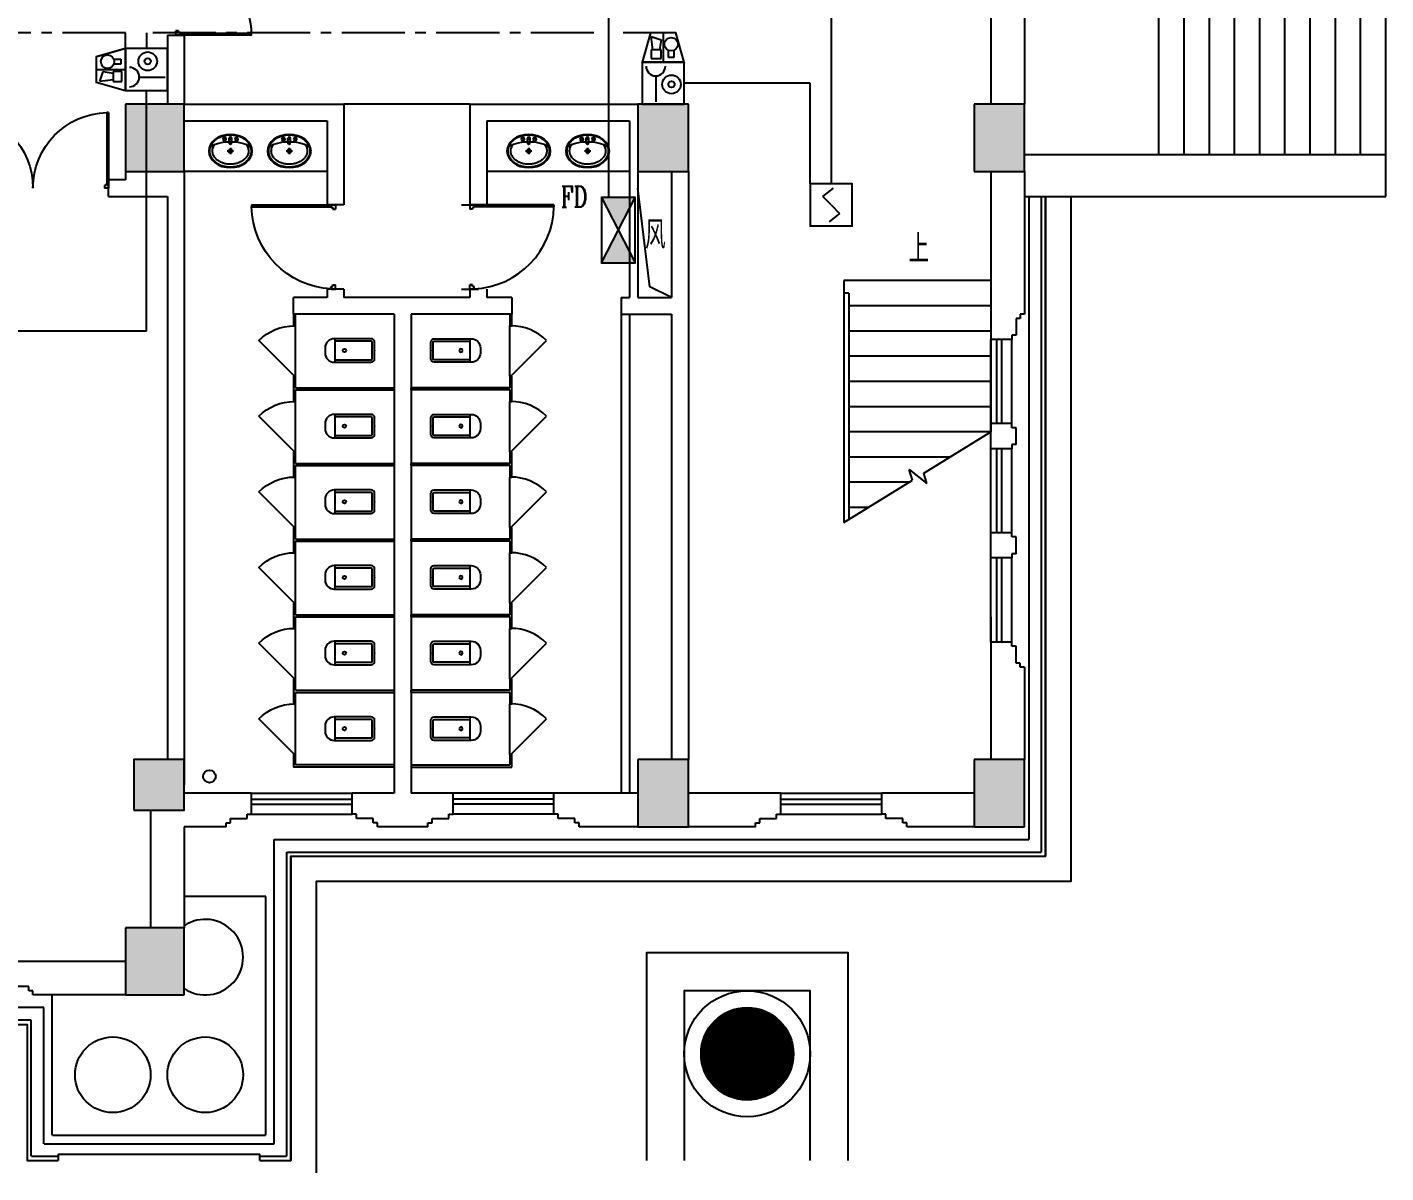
# Model space of a CAD drawing. Extents: x 190999 to 918899, y -200814 to 215286.
# Drawn here: x 626215 to 642385, y 119470 to 133102 of the extents above; entities that cross this region are included whole.
import ezdxf

# ---------------------------------------------------------------- set-up
doc = ezdxf.new("R2010")
doc.units = 0
doc.header["$LTSCALE"] = 1000
doc.header["$MEASUREMENT"] = 0
doc.linetypes.add('CENTER2', pattern=[1.125, 0.75, -0.125, 0.125, -0.125])
for name, color, linetype in [('00-EQUIP', 3, 'Continuous'), ('00-WIRE-4', 6, 'Continuous'), ('A-卫生间', 250, 'Continuous'), ('A-墙线', 2, 'Continuous'), ('A-外包装修', 250, 'Continuous'), ('A-外窗', 145, 'Continuous'), ('A-门', 167, 'Continuous'), ('COLUMN', 2, 'Continuous'), ('DIM_SYMB', 3, 'Continuous'), ('PUB_HATCH', 250, 'Continuous'), ('PUB_TEXT', 7, 'Continuous'), ('STAIR', 5, 'Continuous'), ('屋面排水', 4, 'Continuous'), ('房间名称', 7, 'Continuous'), ('暖通-风-说明', 3, 'Continuous'), ('洞口线', 165, 'Continuous'), ('雨水管', 151, 'Continuous')]:
    doc.layers.add(name, color=color, linetype=linetype)
doc.styles.add('_TCH_DIM', font='SIMPLEX', dxfattribs={"bigfont": 'GBCBIG'})
doc.styles.add('HZ-ZGBZ', font='romanc.shx', dxfattribs={"width": 0.65})
doc.styles.get("Standard").update_dxf_attribs({"font": 'simhei.ttf'})

# ---------------------------------------------------------------- blocks, each defined once
blk = doc.blocks.new('手盆')
at = {"layer": 'A-卫生间'}
for p, q in [((113, 12), (46, 16)), ((160, 0), (235, 0)), ((198, -37), (198, 38)), ((113, -11), (46, -16))]:
    blk.add_line(p, q, dxfattribs=at)
for centre, major_axis, ratio, start_param, end_param in [((198, 0), (0, 259), 0.763797, 3.141593, 9.424778), ((194, 0), (0, 259), 0.413212, 0.351725, 1.519021), ((106, 0), (0, 13.9), 0.9, 3.760941, 5.663837), ((194, 0), (0, 259), 0.413212, 1.620217, 2.789865)]:
    blk.add_ellipse(centre, major_axis=major_axis, ratio=ratio, start_param=start_param, end_param=end_param, dxfattribs=at)
for centre, major_axis in [((46, 0), (0, 15.8)), ((56, 71), (0, 20.6)), ((56, 71), (0, 15.6)), ((198, 0), (0, 23.4)), ((56, -71), (0, 20.6)), ((56, -71), (0, 15.6))]:
    blk.add_ellipse(centre, major_axis=major_axis, ratio=0.9, dxfattribs=at)
for points, knots in [([(198, -249), (204, -249), (211, -249), (228, -246), (239, -243), (260, -236), (270, -231), (290, -218), (299, -211), (317, -194), (325, -185), (340, -164), (347, -153), (360, -129), (365, -116), (374, -90), (378, -76), (383, -48), (385, -34), (387, -5), (387, 9), (385, 38), (383, 52), (377, 80), (373, 94), (364, 120), (358, 133), (345, 156), (338, 167), (323, 187), (314, 197), (296, 213), (287, 220), (267, 232), (257, 237), (236, 244), (225, 247), (204, 249), (193, 249), (171, 247), (161, 245), (140, 237), (129, 232), (110, 221), (100, 213), (82, 197), (74, 188), (58, 168), (51, 157), (38, 133), (32, 121), (23, 95), (19, 81), (13, 53), (11, 39), (9, 10), (9, -4), (10, -33), (12, -47), (18, -75), (21, -89), (30, -115), (36, -128), (48, -152), (55, -163), (70, -184), (78, -193), (96, -210), (105, -218), (125, -230), (135, -235), (156, -243), (167, -246), (184, -249), (191, -249), (198, -249)], [0, 0, 0, 0, 0.105369, 0.105369, 0.278747, 0.278747, 0.452125, 0.452125, 0.625504, 0.625504, 0.798882, 0.798882, 0.97226, 0.97226, 1.145639, 1.145639, 1.319017, 1.319017, 1.492395, 1.492395, 1.665774, 1.665774, 1.839152, 1.839152, 2.01253, 2.01253, 2.185909, 2.185909, 2.359287, 2.359287, 2.532665, 2.532665, 2.706044, 2.706044, 2.879422, 2.879422, 3.0528, 3.0528, 3.226179, 3.226179, 3.399557, 3.399557, 3.572935, 3.572935, 3.746313, 3.746313, 3.919692, 3.919692, 4.09307, 4.09307, 4.266448, 4.266448, 4.439827, 4.439827, 4.613205, 4.613205, 4.786583, 4.786583, 4.959962, 4.959962, 5.13334, 5.13334, 5.306718, 5.306718, 5.480097, 5.480097, 5.653475, 5.653475, 5.826853, 5.826853, 6.000232, 6.000232, 6.17361, 6.17361, 6.283185, 6.283185, 6.283185, 6.283185]), ([(119, -185), (121, -187), (123, -188), (130, -193), (135, -196), (146, -202), (152, -205), (163, -209), (169, -210), (180, -213), (186, -214), (194, -214), (196, -214), (198, -214), (204, -214), (209, -214), (222, -212), (229, -210), (241, -206), (245, -204), (254, -200), (259, -197), (269, -191), (275, -187), (286, -178), (291, -173), (300, -162), (304, -158), (314, -145), (319, -137), (327, -123), (329, -118), (334, -107), (336, -101), (341, -89), (343, -83), (346, -71), (348, -64), (351, -49), (352, -40), (354, -22), (355, -13), (355, 5), (355, 14), (354, 32), (352, 41), (349, 58), (348, 66), (343, 81), (341, 89), (335, 104), (332, 111), (326, 125), (322, 132), (314, 144), (310, 150), (301, 162), (296, 167), (287, 177), (281, 181), (272, 189), (267, 192), (256, 199), (250, 202), (238, 207), (233, 209), (223, 211), (217, 212), (205, 214), (198, 214), (186, 213), (181, 213), (171, 211), (166, 210), (151, 205), (141, 200), (128, 191), (123, 188), (119, 185)], [5.740897, 5.740897, 5.740897, 5.740897, 5.780874, 5.780874, 5.896829, 5.896829, 6.012784, 6.012784, 6.128739, 6.128739, 6.240697, 6.240697, 6.283185, 6.283185, 6.283185, 6.399826, 6.399826, 6.5409, 6.5409, 6.634, 6.634, 6.7271, 6.7271, 6.852188, 6.852188, 6.977276, 6.977276, 7.077377, 7.077377, 7.229977, 7.229977, 7.317389, 7.317389, 7.404801, 7.404801, 7.497094, 7.497094, 7.589386, 7.589386, 7.712334, 7.712334, 7.835281, 7.835281, 7.958228, 7.958228, 8.081175, 8.081175, 8.194983, 8.194983, 8.30879, 8.30879, 8.422598, 8.422598, 8.537599, 8.537599, 8.6526, 8.6526, 8.767602, 8.767602, 8.884432, 8.884432, 8.982435, 8.982435, 9.119467, 9.119467, 9.224191, 9.224191, 9.328914, 9.328914, 9.470087, 9.470087, 9.571187, 9.571187, 9.672288, 9.672288, 9.874489, 9.874489, 9.967059, 9.967059, 9.967059, 9.967059])]:
    blk.add_open_spline(points, degree=3, knots=knots, dxfattribs=at)
blk.add_point((46, 0), dxfattribs=at)
blk = doc.blocks.new('m1800')
at = {"layer": 'A-墙线'}
for p, q in [((-900, -100), (-900, 100)), ((900, -100), (900, 100))]:
    blk.add_line(p, q, dxfattribs=at)
at = {"layer": 'A-门'}
for p, q in [((-900, 900), (-900, 0)), ((-900, 900), (-880, 900)), ((-880, 900), (-880, 50)), ((880, 900), (880, 50)), ((900, 900), (880, 900)), ((900, 900), (900, 0)), ((-900, 50), (-870, 50)), ((-900, 0), (-850, 0)), ((-870, 50), (-870, 30)), ((-870, 30), (-850, 30)), ((-850, 30), (-850, 0)), ((850, 30), (850, 0)), ((870, 30), (850, 30)), ((900, 0), (850, 0)), ((870, 50), (870, 30)), ((900, 50), (870, 50))]:
    blk.add_line(p, q, dxfattribs=at)
for centre, start, end in [((-900, 0), 0, 88.7267), ((900, 0), 91.2733, 180)]:
    blk.add_arc(centre, 900, start, end, dxfattribs=at)
blk = doc.blocks.new('m1000')
at = {"layer": 'A-墙线'}
for p, q in [((0, 0), (0, 200)), ((1000, 0), (1000, 200))]:
    blk.add_line(p, q, dxfattribs=at)
at = {"layer": 'A-门'}
for p, q in [((0, 1100), (0, 100)), ((0, 1100), (20, 1100)), ((20, 1100), (20, 150)), ((0, 150), (30, 150)), ((0, 100), (50, 100)), ((30, 150), (30, 130)), ((30, 130), (50, 130)), ((50, 130), (50, 100)), ((950, 130), (950, 100)), ((970, 130), (950, 130)), ((1000, 100), (950, 100)), ((970, 150), (970, 130)), ((1000, 150), (970, 150)), ((1000, 150), (1000, 100))]:
    blk.add_line(p, q, dxfattribs=at)
blk.add_arc((0, 100), 1000, 2.866, 88.854, dxfattribs=at)
blk = doc.blocks.new('_YZH')
blk.add_circle((0, 0), 0.5)
at = {"layer": 'PUB_HATCH', "const_width": 0.5}
blk.add_lwpolyline([(-0.25, 0, 1), (0.25, 0, 1)], format="xyb", close=True, dxfattribs=at)
blk = doc.blocks.new('_FZH')
blk.add_lwpolyline([(-0.5, -0.5), (0.5, -0.5), (0.5, 0.5), (-0.5, 0.5)], close=True)
at = {"layer": 'PUB_HATCH'}
blk.add_solid([(-0.5, -0.5), (0.5, -0.5), (-0.5, 0.5), (0.5, 0.5)], dxfattribs=at)
blk = doc.blocks.new('$lvtry$00000200')
for p, q in [((-140, -40, 0), (-140, -480, 0)), ((-110, -40, 0), (-110, -470, 0)), ((100, 0, 0), (-100, 0, 0)), ((100, -30, 0), (-100, -30, 0)), ((110, -470, 0), (110, -40, 0)), ((140, -480, 0), (140, -40, 0)), ((140, -470, 0), (-140, -470, 0)), ((-30, -590, 0), (30, -590, 0))]:
    blk.add_line(p, q)
blk.add_circle((0, -359, 0), 20)
for centre, radius, start, end in [((-100, -40, 0), 40, 90, 180), ((-100, -40, 0), 10, 90, 180), ((100, -40, 0), 40, 0, 90), ((100, -40, 0), 10, 0, 90), ((-30, -480, 0), 110, 180, 270), ((30, -480, 0), 110, 270, 0)]:
    blk.add_arc(centre, radius, start, end)
blk.add_point((0, 0))
blk = doc.blocks.new('$DorLib2D$00000114')
at = {"color": 0}
blk.add_line((0.5, 0), (-0.207, 0.707), dxfattribs=at)
blk.add_arc((0.5, 0), 1, 135, 180, dxfattribs=at)
blk = doc.blocks.new('_LINKPT1')
at = {"color": 0}
blk.add_line((0, 0), (0, 0), dxfattribs=at)
blk = doc.blocks.new('3S1KCGW2')
for p, q in [((0.5, 0.5), (-0.5, 0.5)), ((-0.5, 0.5), (-0.5, -0.5)), ((-0.2, 0.2), (0.05, 0.4)), ((0.5, -0.5), (0.5, 0.5)), ((0, 0), (-0.2, 0.2)), ((0, 0), (0.2, -0.2)), ((0.2, -0.2), (-0.05, -0.4)), ((-0.5, -0.5), (0.5, -0.5))]:
    blk.add_line(p, q)
at = {"const_width": 0.04, "flags": 128}
blk.add_lwpolyline([(-0.5, -0.5), (-0.5, 0.5), (0.5, 0.5), (0.5, -0.5)], close=True, dxfattribs=at)
at = {"xscale": 0.002, "yscale": 0.002, "zscale": 0.002}
for p in [(0, 0.5), (-0.5, 0), (0.5, 0), (0, -0.5)]:
    blk.add_blockref('_LINKPT1', p, dxfattribs=at)
at = {"flags": 9}
blk.add_attdef('A', (0, 0), '', height=0.00002, dxfattribs=at)
blk = doc.blocks.new('3T1W6ZCM')
for p, q in [((0.5, 0.5), (-0.5, 0.5)), ((-0.5, 0.5), (-0.5, -0.5)), ((0.5, -0.5), (0.5, 0.5)), ((-0.178, 0.172), (-0.178, -0.443)), ((-0.5, -0.5), (0.5, -0.5))]:
    blk.add_line(p, q)
at = {"const_width": 0.04}
blk.add_lwpolyline([(-0.5, 0.5), (-0.5, -0.5), (0.5, -0.5), (0.5, 0.5)], close=True, dxfattribs=at)
for radius in [0.222, 0.074]:
    blk.add_circle((0.197, -0.03), radius)
blk.add_arc((-0.178, 0.403), 0.231, 180, 0)
at = {"xscale": 0.002, "yscale": 0.002, "zscale": 0.002}
for p in [(0, 0.5), (-0.5, 0), (0.5, 0), (0, -0.5)]:
    blk.add_blockref('_LINKPT1', p, dxfattribs=at)
at = {"flags": 9}
blk.add_attdef('A', (0, 0), '', height=0.00002, dxfattribs=at)
blk = doc.blocks.new('6A2OE7N0')
for p, q in [((-0.3, 0.35), (-0.5, -0.35)), ((0.3, 0.35), (-0.3, 0.35)), ((0, 0.35), (0, -0.35)), ((0.5, -0.35), (0.3, 0.35)), ((-0.246, -0.061), (-0.286, 0.259)), ((-0.286, 0.259), (-0.046, 0.179)), ((-0.046, 0.179), (-0.086, -0.061)), ((-0.286, -0.061), (-0.286, -0.261)), ((-0.046, -0.061), (-0.286, -0.061)), ((-0.286, -0.261), (-0.046, -0.261)), ((-0.046, -0.261), (-0.046, -0.061)), ((0.13, -0.244), (0.13, -0.072)), ((0.25, -0.244), (0.13, -0.244)), ((0.25, -0.072), (0.25, -0.244)), ((-0.5, -0.35), (0.5, -0.35))]:
    blk.add_line(p, q)
at = {"const_width": 0.04, "flags": 128}
blk.add_lwpolyline([(-0.5, -0.35), (-0.3, 0.35), (0.3, 0.35), (0.5, -0.35)], close=True, dxfattribs=at)
blk.add_circle((0.19, 0.076), 0.16)
at = {"xscale": 0.002, "yscale": 0.002, "zscale": 0.002}
for p in [(0, 0.35), (-0.4, 0), (0.4, 0), (0, -0.35)]:
    blk.add_blockref('_LINKPT1', p, dxfattribs=at)
at = {"flags": 9}
blk.add_attdef('A', (0, 0), '', height=0.00002, dxfattribs=at)
blk = doc.blocks.new('6H2KALM6')
for p, q in [((-0.78, 0.4), (0.78, -0.4)), ((0.78, 0.4), (-0.78, -0.4)), ((0.78, 0.4), (-0.78, 0.4)), ((-0.78, 0.4), (-0.78, -0.4)), ((0.78, -0.4), (0.78, 0.4)), ((-0.78, -0.4), (0.78, -0.4))]:
    blk.add_line(p, q)
at = {"const_width": 0.04}
blk.add_lwpolyline([(-0.78, 0.4), (-0.78, -0.4), (0.78, -0.4), (0.78, 0.4)], close=True, dxfattribs=at)
for points in [[(-0.78, 0.4), (0, 0), (-0.78, -0.4)], [(0.78, 0.4), (0, 0), (0.78, -0.4)]]:
    blk.add_solid(points)
at = {"xscale": 0.002, "yscale": 0.002, "zscale": 0.002}
for p in [(0, 0.4), (-0.78, 0), (0.78, 0), (0, -0.4)]:
    blk.add_blockref('_LINKPT1', p, dxfattribs=at)
at = {"flags": 9}
blk.add_attdef('A', (0, 0), '', height=0.00002, dxfattribs=at)

msp = doc.modelspace()

# ---------------------------------------------------------------- hatches: boundary and pattern name
at = {"layer": 'PUB_HATCH'}
for points in [[(627384.6, 131386.5), (628084.6, 131386.5), (628084.6, 132186.5), (627384.6, 132186.5)], [(633484.6, 131386.5), (634084.6, 131386.5), (634084.6, 132186.5), (633484.6, 132186.5)], [(637484.6, 131386.5), (638084.6, 131386.5), (638084.6, 132186.5), (637484.6, 132186.5)], [(633484.6, 123586.5), (634084.6, 123586.5), (634084.6, 124386.5), (633484.6, 124386.5)], [(637484.6, 123586.5), (638084.6, 123586.5), (638084.6, 124386.5), (637484.6, 124386.5)], [(627384.6, 121586.5), (628084.6, 121586.5), (628084.6, 122386.5), (627384.6, 122386.5)]]:
    msp.add_hatch(color=256, dxfattribs=at).paths.add_polyline_path(points)

# ---------------------------------------------------------------- linework, layer by layer
at = {"layer": '00-WIRE-4'}
for p, q in [((635784.6, 135386.5), (635784.6, 131236.5)), ((633134.6, 135136.5), (633134.6, 131081.5)), ((627384.6, 132847.4), (627384.6, 133036.5)), ((627634.6, 133036.5), (627634.6, 132847.4)), ((635534.6, 132436.5), (634034.6, 132436.5)), ((635534.6, 131236.5), (635534.6, 132436.5)), ((627634.6, 129486.5), (627634.6, 132347.4)), ((627634.6, 129486.5), (624024.4, 129486.5))]:
    msp.add_line(p, q, dxfattribs=at)
at = {"layer": '00-WIRE-4', "linetype": 'CENTER2'}
for p, q in [((627384.6, 133036.5), (624684.6, 133036.5)), ((632959.6, 133036.5), (627634.6, 133036.5)), ((633634.6, 133036.5), (633309.6, 133036.5))]:
    msp.add_line(p, q, dxfattribs=at)
at = {"layer": 'A-卫生间'}
for p, q in [((631484.6, 132186.5), (629984.6, 132186.5)), ((629784.6, 131386.5), (628084.6, 131386.5)), ((633384.6, 131386.5), (631684.6, 131386.5)), ((629384.6, 129686.5), (629384.6, 129549)), ((629409.6, 129686.5), (629384.6, 129686.5)), ((629409.6, 129549), (629409.6, 129686.5)), ((631959.6, 129686.5), (631959.6, 129549)), ((631984.6, 129686.5), (631959.6, 129686.5)), ((631984.6, 129549), (631984.6, 129686.5)), ((633284.6, 129686.5), (633284.6, 123986.5)), ((633384.6, 129686.5), (633384.6, 123986.5)), ((629384.6, 129549), (629409.6, 129549)), ((631959.6, 129549), (631984.6, 129549)), ((629409.6, 128949), (629384.6, 128949)), ((629384.6, 128949), (629384.6, 128786.5)), ((629409.6, 128811.5), (629409.6, 128949)), ((631984.6, 128949), (631959.6, 128949)), ((631959.6, 128949), (631959.6, 128811.5)), ((631984.6, 128786.5), (631984.6, 128949)), ((629384.6, 128786.5), (629384.6, 128649)), ((629409.6, 128811.5), (630584.6, 128811.5)), ((629409.6, 128649), (629409.6, 128786.5)), ((629409.6, 128786.5), (630584.6, 128786.5)), ((630584.6, 128811.5), (630584.6, 128786.5)), ((631959.6, 128811.5), (630784.6, 128811.5)), ((630784.6, 128786.5), (630784.6, 128811.5)), ((631959.6, 128786.5), (630784.6, 128786.5)), ((631959.6, 128786.5), (631959.6, 128649)), ((631984.6, 128649), (631984.6, 128786.5)), ((629384.6, 128649), (629409.6, 128649)), ((631959.6, 128649), (631984.6, 128649)), ((629409.6, 128049), (629384.6, 128049)), ((629384.6, 128049), (629384.6, 127886.5)), ((629409.6, 127911.5), (629409.6, 128049)), ((629409.6, 127911.5), (630584.6, 127911.5)), ((630584.6, 127911.5), (630584.6, 127886.5)), ((631959.6, 127911.5), (630784.6, 127911.5)), ((630784.6, 127886.5), (630784.6, 127911.5)), ((631984.6, 128049), (631959.6, 128049)), ((631959.6, 128049), (631959.6, 127911.5)), ((631984.6, 127886.5), (631984.6, 128049)), ((629384.6, 127886.5), (629384.6, 127749)), ((629384.6, 127749), (629409.6, 127749)), ((629409.6, 127749), (629409.6, 127886.5)), ((629409.6, 127886.5), (630584.6, 127886.5)), ((631959.6, 127886.5), (630784.6, 127886.5)), ((631959.6, 127886.5), (631959.6, 127749)), ((631959.6, 127749), (631984.6, 127749)), ((631984.6, 127749), (631984.6, 127886.5)), ((629409.6, 127149), (629384.6, 127149)), ((629384.6, 127149), (629384.6, 126986.5)), ((629409.6, 127011.5), (629409.6, 127149)), ((631984.6, 127149), (631959.6, 127149)), ((631959.6, 127149), (631959.6, 127011.5)), ((631984.6, 126986.5), (631984.6, 127149)), ((629384.6, 126986.5), (629384.6, 126849)), ((629409.6, 127011.5), (630584.6, 127011.5)), ((629409.6, 126986.5), (630584.6, 126986.5)), ((629409.6, 126849), (629409.6, 126986.5)), ((630584.6, 127011.5), (630584.6, 126986.5)), ((631959.6, 127011.5), (630784.6, 127011.5)), ((630784.6, 126986.5), (630784.6, 127011.5)), ((631959.6, 126986.5), (630784.6, 126986.5)), ((631959.6, 126986.5), (631959.6, 126849)), ((631984.6, 126849), (631984.6, 126986.5)), ((629384.6, 126849), (629409.6, 126849)), ((631959.6, 126849), (631984.6, 126849)), ((629409.6, 126249), (629384.6, 126249)), ((629384.6, 126249), (629384.6, 126086.5)), ((629409.6, 126111.5), (629409.6, 126249)), ((631984.6, 126249), (631959.6, 126249)), ((631959.6, 126249), (631959.6, 126111.5)), ((631984.6, 126086.5), (631984.6, 126249)), ((629384.6, 126086.5), (629384.6, 125949)), ((629409.6, 126111.5), (630584.6, 126111.5)), ((629409.6, 126086.5), (630584.6, 126086.5)), ((629409.6, 125949), (629409.6, 126086.5)), ((630584.6, 126111.5), (630584.6, 126086.5)), ((631959.6, 126111.5), (630784.6, 126111.5)), ((630784.6, 126086.5), (630784.6, 126111.5)), ((631959.6, 126086.5), (630784.6, 126086.5)), ((631959.6, 126086.5), (631959.6, 125949)), ((631984.6, 125949), (631984.6, 126086.5)), ((629384.6, 125949), (629409.6, 125949)), ((631959.6, 125949), (631984.6, 125949)), ((629409.6, 125349), (629384.6, 125349)), ((629384.6, 125349), (629384.6, 125186.5)), ((629409.6, 125211.5), (629409.6, 125349)), ((631984.6, 125349), (631959.6, 125349)), ((631959.6, 125349), (631959.6, 125211.5)), ((631984.6, 125186.5), (631984.6, 125349)), ((629384.6, 125186.5), (629384.6, 125049)), ((629409.6, 125211.5), (630584.6, 125211.5)), ((629409.6, 125049), (629409.6, 125186.5)), ((629409.6, 125186.5), (630584.6, 125186.5)), ((630584.6, 125211.5), (630584.6, 125186.5)), ((631959.6, 125211.5), (630784.6, 125211.5)), ((630784.6, 125186.5), (630784.6, 125211.5)), ((631959.6, 125186.5), (630784.6, 125186.5)), ((631959.6, 125186.5), (631959.6, 125049)), ((631984.6, 125049), (631984.6, 125186.5)), ((629384.6, 125049), (629409.6, 125049)), ((631959.6, 125049), (631984.6, 125049)), ((629409.6, 124449), (629384.6, 124449)), ((629384.6, 124449), (629384.6, 124299)), ((629409.6, 124324), (629409.6, 124449)), ((631984.6, 124449), (631959.6, 124449)), ((631959.6, 124449), (631959.6, 124324)), ((631984.6, 124299), (631984.6, 124449)), ((630584.6, 124299), (629384.6, 124299)), ((630584.6, 124324), (629409.6, 124324)), ((630584.6, 124299), (630584.6, 124324)), ((630784.6, 124324), (631959.6, 124324)), ((630784.6, 124324), (630784.6, 124299)), ((630784.6, 124299), (631984.6, 124299))]:
    msp.add_line(p, q, dxfattribs=at)
at = {"layer": 'A-墙线'}
for p, q in [((637684.6, 133586.5), (637684.6, 132186.5)), ((638084.6, 133286.5), (638084.6, 132186.5)), ((627884.6, 133008.3), (627884.6, 132186.5)), ((628084.6, 133008.3), (628084.6, 132186.5)), ((628084.6, 132186.5), (629984.6, 132186.5)), ((629984.6, 132186.5), (629984.6, 130986.5)), ((631484.6, 132186.5), (631484.6, 130986.5)), ((631484.6, 132186.5), (633484.6, 132186.5)), ((628084.6, 131986.5), (629784.6, 131986.5)), ((629784.6, 131986.5), (629784.6, 130986.5)), ((631684.6, 131986.5), (631684.6, 130986.5)), ((631684.6, 131986.5), (633384.6, 131986.5)), ((633384.6, 131986.5), (633384.6, 129886.5)), ((627384.6, 131386.5), (627384.6, 131286.5)), ((628084.6, 131386.5), (628084.6, 124086.5)), ((633484.6, 131386.5), (633484.6, 129886.5)), ((633884.6, 131386.5), (633884.6, 129886.5)), ((634084.6, 131386.5), (634084.6, 124386.5)), ((637684.6, 131386.5), (637684.6, 129386.5)), ((638084.6, 131386.5), (638084.6, 129686.5)), ((627384.6, 131286.5), (627184.6, 131286.5)), ((627184.6, 131086.5), (627884.6, 131086.5)), ((627884.6, 131086.5), (627884.6, 124386.5)), ((629784.6, 129886.5), (629384.6, 129886.5)), ((629384.6, 129686.5), (629384.6, 129886.5)), ((629784.6, 129986.5), (629784.6, 129886.5)), ((629984.6, 129986.5), (629984.6, 129886.5)), ((631484.6, 129886.5), (629984.6, 129886.5)), ((631484.6, 129986.5), (631484.6, 129886.5)), ((631684.6, 129986.5), (631684.6, 129886.5)), ((631984.6, 129886.5), (631684.6, 129886.5)), ((631984.6, 129886.5), (631984.6, 129686.5)), ((633284.6, 129886.5), (633284.6, 129686.5)), ((633284.6, 129886.5), (633384.6, 129886.5)), ((633484.6, 129886.5), (633884.6, 129886.5)), ((630584.6, 129686.5), (629384.6, 129686.5)), ((630584.6, 129686.5), (630584.6, 123986.5)), ((630784.6, 129686.5), (630784.6, 123986.5)), ((631984.6, 129686.5), (630784.6, 129686.5)), ((633284.6, 129686.5), (633884.6, 129686.5)), ((633884.6, 129686.5), (633884.6, 124386.5)), ((638084.6, 129686.5), (638034.6, 129686.5)), ((638034.6, 129686.5), (638034.6, 129636.5)), ((638034.6, 129636.5), (637984.6, 129636.5)), ((637984.6, 129636.5), (637984.6, 129436.5)), ((637934.6, 129386.5), (637684.6, 129386.5)), ((637934.6, 129436.5), (637934.6, 129386.5)), ((637984.6, 129436.5), (637934.6, 129436.5)), ((637684.6, 128086.5), (637684.6, 128386.5)), ((637934.6, 128386.5), (637684.6, 128386.5)), ((637934.6, 128336.5), (637934.6, 128386.5)), ((637984.6, 128336.5), (637934.6, 128336.5)), ((637984.6, 128136.5), (637984.6, 128336.5)), ((637934.6, 128086.5), (637684.6, 128086.5)), ((637934.6, 128136.5), (637934.6, 128086.5)), ((637984.6, 128136.5), (637934.6, 128136.5)), ((637684.6, 126786.5), (637684.6, 127086.5)), ((637934.6, 127086.5), (637684.6, 127086.5)), ((637934.6, 127036.5), (637934.6, 127086.5)), ((637984.6, 127036.5), (637934.6, 127036.5)), ((637984.6, 126836.5), (637984.6, 127036.5)), ((637934.6, 126786.5), (637684.6, 126786.5)), ((637934.6, 126836.5), (637934.6, 126786.5)), ((637984.6, 126836.5), (637934.6, 126836.5)), ((637684.6, 126086.5), (637684.6, 124386.5)), ((637934.6, 125786.5), (637684.6, 125786.5)), ((637934.6, 125736.5), (637934.6, 125786.5)), ((637984.6, 125736.5), (637934.6, 125736.5)), ((637984.6, 125536.5), (637984.6, 125736.5)), ((638034.6, 125536.5), (637984.6, 125536.5)), ((638034.6, 125486.5), (638034.6, 125536.5)), ((638084.6, 125486.5), (638034.6, 125486.5)), ((638084.6, 125486.5), (638084.6, 124386.5)), ((628884.6, 123986.5), (628084.6, 123986.5)), ((628884.6, 123736.5), (628884.6, 123986.5)), ((630584.6, 123986.5), (630084.6, 123986.5)), ((630084.6, 123736.5), (630084.6, 123986.5)), ((631284.6, 123986.5), (630784.6, 123986.5)), ((631284.6, 123736.5), (631284.6, 123986.5)), ((633484.6, 123986.5), (632484.6, 123986.5)), ((632484.6, 123736.5), (632484.6, 123986.5)), ((635184.6, 123986.5), (634084.6, 123986.5)), ((635184.6, 123736.5), (635184.6, 123986.5)), ((637484.6, 123986.5), (636384.6, 123986.5)), ((636384.6, 123736.5), (636384.6, 123986.5)), ((627684.6, 123786.5), (627684.6, 122386.5)), ((628834.6, 123736.5), (628884.6, 123736.5)), ((628834.6, 123686.5), (628834.6, 123736.5)), ((630134.6, 123736.5), (630084.6, 123736.5)), ((630134.6, 123686.5), (630134.6, 123736.5)), ((631234.6, 123736.5), (631284.6, 123736.5)), ((631234.6, 123686.5), (631234.6, 123736.5)), ((632534.6, 123736.5), (632484.6, 123736.5)), ((632534.6, 123686.5), (632534.6, 123736.5)), ((635134.6, 123736.5), (635184.6, 123736.5)), ((635134.6, 123686.5), (635134.6, 123736.5)), ((636434.6, 123736.5), (636384.6, 123736.5)), ((636434.6, 123686.5), (636434.6, 123736.5)), ((628084.6, 123586.5), (628084.6, 122386.5)), ((628584.6, 123586.5), (628084.6, 123586.5)), ((628584.6, 123586.5), (628584.6, 123636.5)), ((628584.6, 123636.5), (628634.6, 123636.5)), ((628634.6, 123636.5), (628634.6, 123686.5)), ((628634.6, 123686.5), (628834.6, 123686.5)), ((630334.6, 123686.5), (630134.6, 123686.5)), ((630334.6, 123636.5), (630334.6, 123686.5)), ((630384.6, 123636.5), (630334.6, 123636.5)), ((630384.6, 123586.5), (630384.6, 123636.5)), ((630984.6, 123586.5), (630384.6, 123586.5)), ((630984.6, 123586.5), (630984.6, 123636.5)), ((630984.6, 123636.5), (631034.6, 123636.5)), ((631034.6, 123636.5), (631034.6, 123686.5)), ((631034.6, 123686.5), (631234.6, 123686.5)), ((632734.6, 123686.5), (632534.6, 123686.5)), ((632734.6, 123636.5), (632734.6, 123686.5)), ((632784.6, 123636.5), (632734.6, 123636.5)), ((632784.6, 123586.5), (632784.6, 123636.5)), ((633484.6, 123586.5), (632784.6, 123586.5)), ((634884.6, 123586.5), (634084.6, 123586.5)), ((634884.6, 123586.5), (634884.6, 123636.5)), ((634884.6, 123636.5), (634934.6, 123636.5)), ((634934.6, 123636.5), (634934.6, 123686.5)), ((634934.6, 123686.5), (635134.6, 123686.5)), ((636634.6, 123686.5), (636434.6, 123686.5)), ((636634.6, 123636.5), (636634.6, 123686.5)), ((636684.6, 123636.5), (636634.6, 123636.5)), ((636684.6, 123586.5), (636684.6, 123636.5)), ((637484.6, 123586.5), (636684.6, 123586.5)), ((627384.6, 121986.5), (625984.6, 121986.5)), ((626234.6, 121686.5), (626034.6, 121686.5)), ((626234.6, 121636.5), (626234.6, 121686.5)), ((626284.6, 121636.5), (626234.6, 121636.5)), ((626284.6, 121586.5), (626284.6, 121636.5)), ((627384.6, 121586.5), (626284.6, 121586.5))]:
    msp.add_line(p, q, dxfattribs=at)
at = {"layer": 'A-外包装修'}
for p, q in [((638134.6, 131086.5), (638134.6, 123436.5)), ((638284.6, 131086.5), (638284.6, 123286.5)), ((638334.6, 131086.5), (638334.6, 123236.5)), ((629154.6, 123436.5), (638134.6, 123436.5)), ((629154.6, 119816.5), (629154.6, 123436.5)), ((629304.6, 123286.5), (638284.6, 123286.5)), ((629304.6, 119666.5), (629304.6, 123286.5)), ((629354.6, 123236.5), (638334.6, 123236.5)), ((629354.6, 123236.5), (629354.6, 119616.5)), ((629054.6, 122756.5), (628084.6, 122756.5)), ((629054.6, 119916.5), (629054.6, 122756.5)), ((626414.6, 121436.5), (621154.6, 121436.5)), ((626414.6, 119816.5), (626414.6, 121436.5)), ((626514.6, 119916.5), (626514.6, 121586.5)), ((626264.6, 121286.5), (621304.6, 121286.5)), ((626264.6, 119666.5), (626264.6, 121286.5)), ((626416, 119816.5), (629153.2, 119816.5)), ((626516, 119916.5), (629053.2, 119916.5)), ((626266, 119666.5), (626584.6, 119666.5)), ((628984.6, 119666.5), (629303.2, 119666.5)), ((626216, 119616.5), (626584.6, 119616.5)), ((628984.6, 119616.5), (629353.2, 119616.5))]:
    msp.add_line(p, q, dxfattribs=at)
for points in [[(635984.6, 119616.5), (635984.6, 122086.5), (633584.6, 122086.5), (633584.6, 119616.5)], [(635534.6, 119616.5), (635534.6, 121636.5), (634034.6, 121636.5), (634034.6, 119616.5)], [(628984.6, 119616.5), (628984.6, 119686.5), (626584.6, 119686.5), (626584.6, 119616.5)]]:
    msp.add_lwpolyline(points, dxfattribs=at)
for centre, radius in [((634784.6, 120886.5), 750), ((627234.6, 120636.5), 450), ((628334.6, 120636.5), 450)]:
    msp.add_circle(centre, radius, dxfattribs=at)
msp.add_arc((628334.6, 122036.5), 450, 236.25101, 123.74899, dxfattribs=at)
at = {"layer": 'A-外窗'}
for p, q in [((637684.6, 128386.5), (637684.6, 129386.5)), ((637754.6, 128386.5), (637754.6, 129386.5)), ((637814.6, 128386.5), (637814.6, 129386.5)), ((637934.6, 128386.5), (637934.6, 129386.5)), ((637684.6, 127086.5), (637684.6, 128086.5)), ((637754.6, 127086.5), (637754.6, 128086.5)), ((637814.6, 127086.5), (637814.6, 128086.5)), ((637934.6, 127086.5), (637934.6, 128086.5)), ((637684.6, 125786.5), (637684.6, 126786.5)), ((637754.6, 125786.5), (637754.6, 126786.5)), ((637814.6, 125786.5), (637814.6, 126786.5)), ((637934.6, 125786.5), (637934.6, 126786.5)), ((628884.6, 123986.5), (630084.6, 123986.5)), ((628884.6, 123916.5), (630084.6, 123916.5)), ((632484.6, 123986.5), (631284.6, 123986.5)), ((632484.6, 123916.5), (631284.6, 123916.5)), ((635184.6, 123986.5), (636384.6, 123986.5)), ((635184.6, 123916.5), (636384.6, 123916.5)), ((628884.6, 123856.5), (630084.6, 123856.5)), ((628884.6, 123736.5), (630084.6, 123736.5)), ((632484.6, 123856.5), (631284.6, 123856.5)), ((632484.6, 123736.5), (631284.6, 123736.5)), ((635184.6, 123856.5), (636384.6, 123856.5)), ((635184.6, 123736.5), (636384.6, 123736.5))]:
    msp.add_line(p, q, dxfattribs=at)
at = {"layer": 'A-门'}
for p, q in [((629409.6, 128949), (629409.6, 129549)), ((631959.6, 128949), (631959.6, 129549)), ((629409.6, 128049), (629409.6, 128649)), ((631959.6, 128049), (631959.6, 128649)), ((629409.6, 127149), (629409.6, 127749)), ((631959.6, 127149), (631959.6, 127749)), ((629409.6, 126249), (629409.6, 126849)), ((631959.6, 126249), (631959.6, 126849)), ((629409.6, 125349), (629409.6, 125949)), ((631959.6, 125349), (631959.6, 125949)), ((629409.6, 124449), (629409.6, 125049)), ((631959.6, 124449), (631959.6, 125049))]:
    msp.add_line(p, q, dxfattribs=at)
at = {"layer": 'COLUMN'}
for p, q in [((628084.6, 132186.5), (627384.6, 132186.5)), ((627384.6, 132186.5), (627384.6, 131386.5)), ((628084.6, 131386.5), (628084.6, 132186.5)), ((634084.6, 132186.5), (633484.6, 132186.5)), ((633484.6, 132186.5), (633484.6, 131386.5)), ((634084.6, 131386.5), (634084.6, 132186.5)), ((638084.6, 132186.5), (637484.6, 132186.5)), ((637484.6, 132186.5), (637484.6, 131386.5)), ((638084.6, 131386.5), (638084.6, 132186.5)), ((627384.6, 131386.5), (628084.6, 131386.5)), ((633484.6, 131386.5), (634084.6, 131386.5)), ((637484.6, 131386.5), (638084.6, 131386.5)), ((634084.6, 124386.5), (633484.6, 124386.5)), ((633484.6, 124386.5), (633484.6, 123586.5)), ((634084.6, 123586.5), (634084.6, 124386.5)), ((638084.6, 124386.5), (637484.6, 124386.5)), ((637484.6, 124386.5), (637484.6, 123586.5)), ((638084.6, 123586.5), (638084.6, 124386.5)), ((633484.6, 123586.5), (634084.6, 123586.5)), ((637484.6, 123586.5), (638084.6, 123586.5)), ((628084.6, 122386.5), (627384.6, 122386.5)), ((627384.6, 122386.5), (627384.6, 121586.5)), ((628084.6, 121586.5), (628084.6, 122386.5)), ((627384.6, 121586.5), (628084.6, 121586.5))]:
    msp.add_line(p, q, dxfattribs=at)
at = {"layer": 'DIM_SYMB'}
msp.add_lwpolyline([(636809.6, 130086.5, 0, 0, 0), (636809.6, 128236.5, 80, 0, 0), (636809.6, 127936.5, 0, 0, 0)], format="xyseb", dxfattribs=at)
at = {"layer": 'STAIR'}
for p, q in [((642384.6, 131086.5), (642384.6, 141425.5)), ((639684.6, 131586.5), (639684.6, 138186.5)), ((639984.6, 131586.5), (639984.6, 138186.5)), ((640284.6, 131586.5), (640284.6, 138186.5)), ((640584.6, 131586.5), (640584.6, 138186.5)), ((640884.6, 131586.5), (640884.6, 138186.5)), ((641184.6, 131586.5), (641184.6, 138186.5)), ((641484.6, 131586.5), (641484.6, 138186.5)), ((641784.6, 131586.5), (641784.6, 138186.5)), ((642084.6, 131586.5), (642084.6, 138186.5)), ((638084.6, 131586.5), (642384.6, 131586.5)), ((638084.6, 131086.5), (642384.6, 131086.5)), ((635934.6, 130086.5), (635934.6, 129936.5)), ((637684.6, 130086.5), (635934.6, 130086.5)), ((637684.6, 130086.5), (637684.6, 128286.5)), ((635934.6, 129936.5), (635934.6, 127208.8)), ((635934.6, 129936.5), (635934.6, 127208.8)), ((635994.6, 129936.5), (635934.6, 129936.5)), ((635994.6, 129936.5), (635994.6, 127245.7)), ((637684.6, 129786.5), (635994.6, 129786.5)), ((637684.6, 129486.5), (635994.6, 129486.5)), ((637684.6, 129186.5), (635994.6, 129186.5)), ((637684.6, 128886.5), (635994.6, 128886.5)), ((637684.6, 128586.5), (635994.6, 128586.5)), ((637684.6, 128286.5), (635994.6, 128286.5)), ((636886.1, 127794.7), (637684.6, 128286.5)), ((637197.4, 127986.5), (635994.6, 127986.5)), ((636750.1, 127711), (636711.5, 127840.3)), ((636711.5, 127840.3), (636922.3, 127673.4)), ((636922.3, 127673.4), (636886.1, 127794.7)), ((635934.6, 127208.8), (636750.1, 127711)), ((636710.3, 127686.5), (635994.6, 127686.5)), ((636918.4, 127686.5), (636905.7, 127686.5)), ((636223.2, 127386.5), (635994.6, 127386.5))]:
    msp.add_line(p, q, dxfattribs=at)
at = {"layer": '屋面排水'}
for points in [[(628984.6, 119616.5), (629354.6, 119616.5), (629354.6, 123236.5), (638334.6, 123236.5), (638334.6, 131086.5), (638634.6, 131086.5), (638634.6, 122936.5), (629654.6, 122936.5), (629654.6, 119470.3)], [(605354.6, 121236.5), (610214.6, 121236.5), (610214.6, 119616.5), (613354.6, 119616.5), (613353.2, 121236.5), (618214.6, 121236.5), (618214.6, 119616.5), (621354.6, 119616.5), (621354.6, 121236.5), (626214.6, 121236.5), (626214.6, 119616.5), (626584.6, 119616.5)]]:
    msp.add_lwpolyline(points, dxfattribs=at)
at = {"layer": '洞口线', "ltscale": 2}
msp.add_lwpolyline([(633884.6, 129886.5), (633625.1, 130011.7), (633484.6, 131186.5)], dxfattribs=at)
at = {"layer": '雨水管'}
msp.add_circle((628384.6, 124186.5), 75, dxfattribs=at)

# ---------------------------------------------------------------- block references
at = {"xscale": -1, "rotation": 90}
for p in [(628634.6, 131826.5), (629334.6, 131826.5), (632184.6, 131826.5), (632884.6, 131826.5)]:
    msp.add_blockref('手盆', p, dxfattribs=at)
at = {"layer": '00-EQUIP', "xscale": 500, "yscale": 500, "zscale": 500}
for name, p in [('6A2OE7N0', (633784.6, 132861.5)), ('3T1W6ZCM', (633784.6, 132436.5)), ('3S1KCGW2', (635784.6, 130986.5))]:
    msp.add_blockref(name, p, dxfattribs=at)
at = {"layer": '00-EQUIP', "xscale": 500, "yscale": 500, "zscale": 500, "rotation": 90}
for name, p in [('6A2OE7N0', (627209.6, 132597.4)), ('3T1W6ZCM', (627634.6, 132597.4)), ('6H2KALM6', (633250.3, 130686.5))]:
    msp.add_blockref(name, p, dxfattribs=at)
at = {"layer": 'A-卫生间', "rotation": 269.9999999989353}
for p in [(630350.2, 129255.2, 0), (630350.2, 128355.2, 0), (630350.2, 127455.2, 0), (630350.2, 126555.2, 0), (630350.2, 125655.2, 0), (630350.2, 124755.2, 0)]:
    msp.add_blockref('$lvtry$00000200', p, dxfattribs=at)
at = {"layer": 'A-卫生间', "yscale": -0.9999999999999998, "rotation": 270.0000000010646}
for p in [(631018.9, 129255.2, 0), (631018.9, 128355.2, 0), (631018.9, 127455.2, 0), (631018.9, 126555.2, 0), (631018.9, 125655.2, 0), (631018.9, 124755.2, 0)]:
    msp.add_blockref('$lvtry$00000200', p, dxfattribs=at)
at = {"layer": 'A-门', "xscale": -1}
for name, p, rotation in [('m1800', (627984.6, 133908.3), 270), ('m1000', (629984.6, 130986.5), 90)]:
    msp.add_blockref(name, p, dxfattribs=dict(at, rotation=rotation))
msp.add_blockref('m1800', (626284.6, 131186.5), dxfattribs=at)
at = {"layer": 'A-门', "rotation": 270}
msp.add_blockref('m1000', (631384.6, 130986.5), dxfattribs=at)
at = {"layer": 'A-门', "xscale": -600, "zscale": 25, "rotation": 90}
for p, yscale in [((629397.1, 129249), 600), ((631972.1, 129249), -600), ((629397.1, 128349), 600), ((631972.1, 128349), -600), ((629397.1, 127449), 600), ((631972.1, 127449), -600), ((629397.1, 126549), 600), ((631972.1, 126549), -600), ((629397.1, 125649), 600), ((631972.1, 125649), -600), ((629397.1, 124749), 600), ((631972.1, 124749), -600)]:
    msp.add_blockref('$DorLib2D$00000114', p, dxfattribs=dict(at, yscale=yscale))
at = {"layer": 'COLUMN'}
for name, p, xscale, yscale, zscale in [('_FZH', (627784.6, 124086.5), 600, 600, 600), ('_YZH', (634784.6, 120886.5), 1099.999999996562, 1099.999999996562, 1099.999999996562)]:
    msp.add_blockref(name, p, dxfattribs=dict(at, xscale=xscale, yscale=yscale, zscale=zscale))

# ---------------------------------------------------------------- texts
at = {"layer": 'PUB_TEXT', "style": '_TCH_DIM'}
msp.add_text('上', height=337.6, dxfattribs=at).set_placement((636705.3, 130296.5))
at = {"layer": '房间名称', "style": '_TCH_DIM'}
msp.add_text('风', height=337.6, dxfattribs=at).set_placement((633569.1, 130464.3))
at = {"layer": '暖通-风-说明', "style": 'HZ-ZGBZ', "width": 0.7}
msp.add_text('FD', height=250, dxfattribs=at).set_placement((632566.3, 130960.7))

doc.saveas('drawing.dxf')
